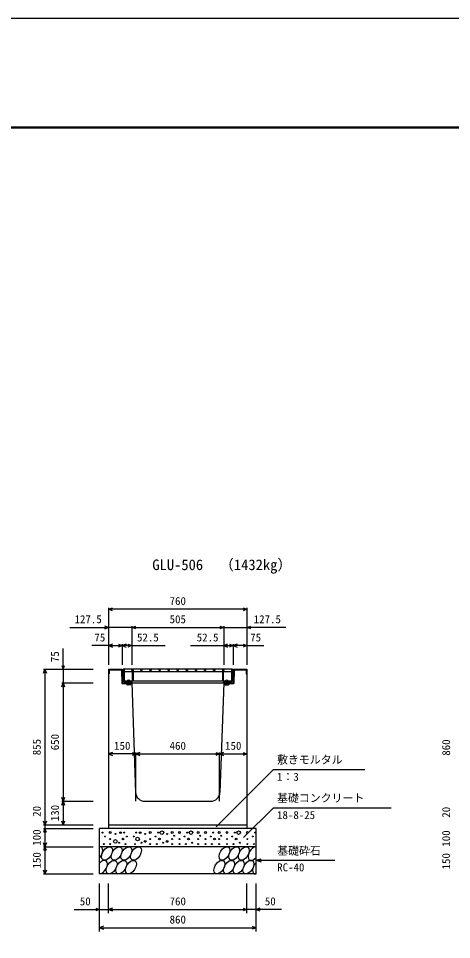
# Model space of a CAD drawing. Units: millimetres, scale not verified. Extents: x -25200 to 25200, y -8910 to 8910.
# Drawn here: x 19280 to 21661, y 3846 to 8910 of the extents above; entities that cross this region are included whole.
import ezdxf
from ezdxf.enums import TextEntityAlignment as Align

# ---------------------------------------------------------------- set-up
doc = ezdxf.new("R2010")
doc.units = ezdxf.units.MM
doc.header["$LTSCALE"] = 30
for name, color, linetype, lineweight in [('0-0_DIM', 7, 'Continuous', 25), ('0-1_Defpoints', 5, 'Continuous', 25), ('0-2_HATCH', 6, 'Continuous', 25), ('0-5_OUTLINE', 3, 'Continuous', 25), ('0-7_TXT', 7, 'Continuous', 25), ('0-8_WAKU', 3, 'Continuous', 25)]:
    doc.layers.add(name, color=color, linetype=linetype, lineweight=lineweight)
doc.styles.add('ＭＳ ゴシック', font='')
doc.styles.get('ＭＳ ゴシック').set_extended_font_data('MS Gothic')

msp = doc.modelspace()

# ---------------------------------------------------------------- linework, layer by layer
at = {"layer": '0-0_DIM'}
for p, q in [((19776.1, 5669.64), (19776.1, 5357.03)), ((20536.1, 5662.14), (19776.1, 5662.14)), ((20536.1, 5669.64), (20536.1, 5357.03)), ((19563.08, 5562.14), (19776.1, 5562.14)), ((19903.6, 5562.14), (19776.1, 5562.14)), ((19903.6, 5569.64), (19903.6, 5357.03)), ((19903.6, 5562.14), (20408.6, 5562.14)), ((20408.6, 5569.64), (20408.6, 5357.03)), ((20408.6, 5562.14), (20536.1, 5562.14)), ((20749.11, 5562.14), (20536.1, 5562.14)), ((19851.1, 5469.64), (19851.1, 5357.03)), ((20461.1, 5469.64), (20461.1, 5357.03)), ((19526.1, 5332.11), (19526.1, 5447.31)), ((19776.1, 5462.14), (19683.78, 5462.14)), ((19776.1, 5462.14), (19851.1, 5462.14)), ((19903.6, 5462.14), (19851.1, 5462.14)), ((19903.6, 5462.14), (20085.91, 5462.14)), ((20226.28, 5462.14), (20408.6, 5462.14)), ((20408.6, 5462.14), (20461.1, 5462.14)), ((20536.1, 5462.14), (20461.1, 5462.14)), ((20536.1, 5462.14), (20628.41, 5462.14)), ((19418.6, 5332.11), (19691.1, 5332.11)), ((19426.1, 5332.11), (19426.1, 4477.11)), ((19526.1, 5332.11), (19526.1, 5257.11)), ((19518.6, 5257.11), (19691.1, 5257.11)), ((19526.1, 5257.11), (19526.1, 4607.11)), ((19926.1, 4866.69), (19776.1, 4866.69)), ((19926.1, 4607.11), (19926.1, 4874.19)), ((19926.1, 4866.69), (20386.1, 4866.69)), ((20386.1, 4607.11), (20386.1, 4874.19)), ((20386.1, 4866.69), (20536.1, 4866.69)), ((20681.67, 4781.35), (20366.79, 4466.47)), ((20681.67, 4781.35), (21184.32, 4781.35)), ((19518.6, 4607.11), (19691.1, 4607.11)), ((19526.1, 4607.11), (19526.1, 4477.11)), ((20681.67, 4570.76), (20518.01, 4407.11)), ((20681.67, 4570.76), (21328.54, 4570.76)), ((19418.6, 4477.11), (19691.1, 4477.11)), ((19418.6, 4457.11), (19691.1, 4457.11)), ((19418.6, 4357.11), (19691.1, 4357.11)), ((19426.1, 4357.11), (19426.1, 4207.11)), ((20586.1, 4282.11), (20615.07, 4289.87)), ((20586.1, 4282.11), (21019.41, 4282.11)), ((20586.1, 4282.11), (20615.07, 4274.34)), ((19418.6, 4207.11), (19691.1, 4207.11)), ((19726.1, 3891.59), (19726.1, 4153.94)), ((19776.1, 3991.59), (19776.1, 4153.94)), ((20536.1, 3991.59), (20536.1, 4153.94)), ((20586.1, 3891.59), (20586.1, 4153.94)), ((19586.21, 4011.59), (19726.1, 4011.59)), ((19726.1, 4011.59), (19776.1, 4011.59)), ((19776.1, 4011.59), (20536.1, 4011.59)), ((20586.1, 4011.59), (20536.1, 4011.59)), ((20725.98, 4011.59), (20586.1, 4011.59)), ((19726.1, 3911.59), (20586.1, 3911.59))]:
    msp.add_line(p, q, dxfattribs=at)
for points in [[(19797.24, 5654.45), (19776.1, 5662.14), (19797.24, 5669.84)], [(20514.95, 5669.84), (20536.1, 5662.14), (20514.95, 5654.45)], [(19754.95, 5554.45), (19776.1, 5562.14), (19754.95, 5569.84)], [(19924.74, 5554.45), (19903.6, 5562.14), (19924.74, 5569.84)], [(20387.45, 5569.84), (20408.6, 5562.14), (20387.45, 5554.45)], [(20557.24, 5554.45), (20536.1, 5562.14), (20557.24, 5569.84)], [(19797.24, 5469.84), (19776.1, 5462.14), (19797.24, 5454.45)], [(19829.95, 5469.84), (19851.1, 5462.14), (19829.95, 5454.45)], [(19872.24, 5469.84), (19851.1, 5462.14), (19872.24, 5454.45)], [(19882.45, 5469.84), (19903.6, 5462.14), (19882.45, 5454.45)], [(20429.74, 5469.84), (20408.6, 5462.14), (20429.74, 5454.45)], [(20439.95, 5469.84), (20461.1, 5462.14), (20439.95, 5454.45)], [(20482.24, 5469.84), (20461.1, 5462.14), (20482.24, 5454.45)], [(20514.95, 5469.84), (20536.1, 5462.14), (20514.95, 5454.45)], [(19418.4, 5310.96), (19426.1, 5332.11), (19433.79, 5310.96)], [(19518.4, 5353.25), (19526.1, 5332.11), (19533.79, 5353.25)], [(19518.4, 5235.96), (19526.1, 5257.11), (19533.79, 5235.96)], [(19797.24, 4874.38), (19776.1, 4866.69), (19797.24, 4858.99)], [(19904.95, 4874.38), (19926.1, 4866.69), (19904.95, 4858.99)], [(19947.24, 4874.38), (19926.1, 4866.69), (19947.24, 4858.99)], [(20364.95, 4874.38), (20386.1, 4866.69), (20364.95, 4858.99)], [(20407.24, 4874.38), (20386.1, 4866.69), (20407.24, 4858.99)], [(20514.95, 4874.38), (20536.1, 4866.69), (20514.95, 4858.99)], [(19533.79, 4628.25), (19526.1, 4607.11), (19518.4, 4628.25)], [(19518.4, 4585.96), (19526.1, 4607.11), (19533.79, 4585.96)], [(19433.79, 4498.25), (19426.1, 4477.11), (19418.4, 4498.25)], [(19433.79, 4435.96), (19426.1, 4457.11), (19418.4, 4435.96)], [(19426.1, 4477.11), (19426.1, 4457.11), (19426.1, 4357.11)], [(19533.79, 4498.25), (19526.1, 4477.11), (19518.4, 4498.25)], [(19433.79, 4378.25), (19426.1, 4357.11), (19418.4, 4378.25)], [(19433.79, 4335.96), (19426.1, 4357.11), (19418.4, 4335.96)], [(19433.79, 4228.25), (19426.1, 4207.11), (19418.4, 4228.25)], [(19704.95, 4019.29), (19726.1, 4011.59), (19704.95, 4003.9)], [(19797.24, 4019.29), (19776.1, 4011.59), (19797.24, 4003.9)], [(20514.95, 4019.29), (20536.1, 4011.59), (20514.95, 4003.9)], [(20607.24, 4019.29), (20586.1, 4011.59), (20607.24, 4003.9)], [(19747.24, 3919.29), (19726.1, 3911.59), (19747.24, 3903.9)], [(20564.95, 3919.29), (20586.1, 3911.59), (20564.95, 3903.9)]]:
    msp.add_lwpolyline(points, dxfattribs=at)
at = {"layer": '0-1_Defpoints'}
msp.add_lwpolyline([(0, -8910), (25200, -8910), (25200, 8910), (0, 8910)], close=True, dxfattribs=at)
at = {"layer": '0-2_HATCH'}
for p, q in [((19779.3, 5328.91), (19779.3, 5307.11)), ((19779.3, 5328.91), (19846.46, 5328.91)), ((19846.46, 5328.91), (19847.96, 5253.91)), ((20456.1, 5332.11), (19856.1, 5332.11)), ((19860.6, 5332.11), (19860.6, 5257.11)), ((19860.6, 5320.11), (19905.6, 5320.11)), ((19905.6, 5332.11), (19905.6, 5269.11)), ((19910.1, 5332.11), (19910.1, 5269.11)), ((19910.1, 5320.11), (20402.1, 5320.11)), ((20402.1, 5332.11), (20402.1, 5269.11)), ((20406.6, 5269.11), (20406.6, 5332.11)), ((20406.6, 5320.11), (20451.6, 5320.11)), ((20451.6, 5332.11), (20451.6, 5257.11)), ((20465.73, 5328.91), (20464.23, 5253.91)), ((20465.73, 5328.91), (20532.9, 5328.91)), ((19776.1, 5307.11), (19779.3, 5307.11)), ((19860.6, 5269.11), (19879.51, 5269.11)), ((19892.68, 5269.11), (20419.51, 5269.11)), ((20432.68, 5269.11), (20451.6, 5269.11)), ((19847.96, 5253.91), (19903.73, 5253.91)), ((19875.89, 5262.11), (19860.6, 5262.11)), ((19860.6, 5257.11), (20451.6, 5257.11)), ((19896.6, 5253.91), (19875.6, 5253.91)), ((19875.6, 5253.91), (19875.6, 5247.91)), ((19877.6, 5246.41), (19875.6, 5247.91)), ((19877.58, 5263.91), (19875.89, 5262.94)), ((19875.89, 5257.76), (19875.89, 5262.94)), ((19876.76, 5257.11), (19875.89, 5257.76)), ((19875.92, 5247.63), (19877.6, 5246.41)), ((19895.44, 5257.11), (19876.76, 5257.11)), ((19894.61, 5264.24), (19877.58, 5264.24)), ((19877.58, 5264.24), (19877.58, 5263.91)), ((19894.61, 5263.91), (19877.58, 5263.91)), ((19894.6, 5246.41), (19877.6, 5246.41)), ((19880.6, 5253.91), (19880.6, 5247.91)), ((19880.99, 5257.76), (19880.99, 5262.94)), ((19891.2, 5257.76), (19891.2, 5262.94)), ((19891.6, 5253.91), (19891.6, 5247.91)), ((19896.27, 5247.63), (19894.6, 5246.41)), ((19894.61, 5264.24), (19894.61, 5263.91)), ((19894.61, 5263.91), (19896.3, 5262.94)), ((19895.44, 5257.11), (19896.3, 5257.76)), ((19896.3, 5257.76), (19896.3, 5262.94)), ((19896.6, 5253.91), (19896.6, 5247.91)), ((20408.47, 5253.91), (20464.23, 5253.91)), ((20415.6, 5253.91), (20415.6, 5247.91)), ((20415.6, 5253.91), (20436.6, 5253.91)), ((20417.58, 5263.91), (20415.89, 5262.94)), ((20415.89, 5257.76), (20415.89, 5262.94)), ((20416.76, 5257.11), (20415.89, 5257.76)), ((20415.92, 5247.63), (20417.6, 5246.41)), ((20416.76, 5257.11), (20435.44, 5257.11)), ((20417.58, 5264.24), (20434.61, 5264.24)), ((20417.58, 5264.24), (20417.58, 5263.91)), ((20417.58, 5263.91), (20434.61, 5263.91)), ((20417.6, 5246.41), (20434.6, 5246.41)), ((20420.6, 5253.91), (20420.6, 5247.91)), ((20420.99, 5257.76), (20420.99, 5262.94)), ((20431.2, 5257.76), (20431.2, 5262.94)), ((20431.6, 5253.91), (20431.6, 5247.91)), ((20434.6, 5246.41), (20436.6, 5247.91)), ((20436.27, 5247.63), (20434.6, 5246.41)), ((20434.61, 5264.24), (20434.61, 5263.91)), ((20434.61, 5263.91), (20436.3, 5262.94)), ((20435.44, 5257.11), (20436.3, 5257.76)), ((20436.3, 5257.76), (20436.3, 5262.94)), ((20436.3, 5262.11), (20451.6, 5262.11)), ((20436.6, 5253.91), (20436.6, 5247.91))]:
    msp.add_line(p, q, dxfattribs=at)
for points in [[(19856.1, 5332.11), (19856.1, 5267.11), (19860.6, 5267.11)], [(19905.6, 5326.11), (19903.1, 5326.11), (19903.1, 5332.11)], [(19959.1, 5332.11), (19959.1, 5326.11), (19953.1, 5326.11), (19953.1, 5332.11)], [(20009.1, 5332.11), (20009.1, 5326.11), (20003.1, 5326.11), (20003.1, 5332.11)], [(20059.1, 5332.11), (20059.1, 5326.11), (20053.1, 5326.11), (20053.1, 5332.11)], [(20109.1, 5332.11), (20109.1, 5326.11), (20103.1, 5326.11), (20103.1, 5332.11)], [(20159.1, 5332.11), (20159.1, 5326.11), (20153.1, 5326.11), (20153.1, 5332.11)], [(20209.1, 5332.11), (20209.1, 5326.11), (20203.1, 5326.11), (20203.1, 5332.11)], [(20259.1, 5332.11), (20259.1, 5326.11), (20253.1, 5326.11), (20253.1, 5332.11)], [(20309.1, 5332.11), (20309.1, 5326.11), (20303.1, 5326.11), (20303.1, 5332.11)], [(20359.1, 5332.11), (20359.1, 5326.11), (20353.1, 5326.11), (20353.1, 5332.11)], [(20409.1, 5332.11), (20409.1, 5326.11), (20406.6, 5326.11)], [(20456.1, 5332.11), (20456.1, 5267.11), (20451.6, 5267.11)], [(20532.9, 5328.91), (20532.9, 5307.11), (20536.1, 5307.11)], [(19904.6, 5257.11), (19904.6, 5262.11), (19896.3, 5262.11)], [(20407.6, 5257.11), (20407.6, 5262.11), (20415.89, 5262.11)]]:
    msp.add_lwpolyline(points, dxfattribs=at)
for centre, radius in [((19742.1, 4434.29), 2.5), ((19756.12, 4413.27), 2.5), ((19784.99, 4435.16), 5), ((19813.03, 4427.28), 2.5), ((19841.07, 4434.29), 5), ((19862.1, 4434.29), 2.5), ((19876.12, 4413.27), 2.5), ((19913.93, 4413.27), 2.5), ((19934.96, 4399.27), 10), ((19927.95, 4434.29), 2.5), ((19948.98, 4434.29), 5), ((19977.02, 4427.28), 2.5), ((20005.06, 4435.16), 5), ((20033.93, 4413.27), 2.5), ((20047.95, 4434.29), 2.5), ((20068.98, 4434.29), 10), ((20097.02, 4427.28), 2.5), ((20125.06, 4435.16), 5), ((20136.4, 4417.59), 2.5), ((20164.9, 4435.16), 5), ((20193.78, 4413.27), 2.5), ((20207.8, 4434.29), 2.5), ((20228.83, 4434.29), 10), ((20268.31, 4435.16), 5), ((20279.65, 4417.59), 2.5), ((20308.16, 4435.16), 5), ((20337.03, 4413.27), 2.5), ((20351.05, 4434.29), 2.5), ((20383.75, 4435.16), 5), ((20395.09, 4417.59), 2.5), ((20426.69, 4435.16), 5), ((20455.56, 4413.27), 2.5), ((20469.58, 4434.29), 2.5), ((20490.61, 4434.29), 10), ((20538.42, 4435.16), 5), ((20568.03, 4413.27), 2.5), ((20582.05, 4434.29), 2.5), ((19749.11, 4371.25), 2.5), ((19784.99, 4399.27), 2.5), ((19784.99, 4371.25), 2.5), ((19813.03, 4386.14), 10), ((19834.06, 4379.13), 2.5), ((19855.09, 4399.27), 5), ((19869.11, 4371.25), 2.5), ((19920.94, 4371.25), 2.5), ((19955.99, 4379.13), 2.5), ((19977.02, 4386.14), 5), ((20005.06, 4399.27), 2.5), ((20005.06, 4371.25), 2.5), ((20040.94, 4371.25), 2.5), ((20054.96, 4399.27), 5), ((20075.99, 4379.13), 2.5), ((20097.02, 4386.14), 5), ((20125.06, 4399.27), 2.5), ((20125.06, 4371.25), 2.5), ((20164.9, 4399.27), 2.5), ((20164.9, 4371.25), 2.5), ((20200.79, 4371.25), 2.5), ((20214.81, 4399.27), 5), ((20235.84, 4379.13), 2.5), ((20268.31, 4399.27), 2.5), ((20268.31, 4371.25), 2.5), ((20308.16, 4399.27), 2.5), ((20308.16, 4371.25), 2.5), ((20344.04, 4371.25), 2.5), ((20358.06, 4399.27), 5), ((20383.75, 4399.27), 2.5), ((20383.75, 4371.25), 2.5), ((20426.69, 4399.27), 2.5), ((20426.69, 4371.25), 2.5), ((20462.57, 4371.25), 2.5), ((20476.59, 4399.27), 5), ((20497.62, 4379.13), 2.5), ((20538.42, 4399.27), 2.5), ((20538.42, 4371.25), 2.5), ((20575.04, 4371.25), 2.5)]:
    msp.add_circle(centre, radius, dxfattribs=at)
for centre, radius, start, end in [((19886.1, 5264.24), 8.19, 0.00005, 180), ((20426.1, 5264.24), 8.19, 0, 179.99995), ((19878.1, 5250.53), 3.62, 226.39563, 313.60437), ((19878.44, 5258.24), 5.35, 61.49911, 118.50157), ((19878.44, 5262.45), 5.35, 241.49316, 298.50168), ((19886.1, 5262.53), 15.62, 249.39075, 290.60925), ((19886.1, 5243.17), 20.42, 75.52626, 104.47362), ((19886.1, 5277.52), 20.42, 255.52638, 284.47379), ((19893.75, 5258.24), 5.35, 61.5, 118.50011), ((19893.75, 5262.45), 5.35, 241.49831, 298.50769), ((19894.1, 5250.53), 3.62, 226.39563, 313.60437), ((20418.1, 5250.53), 3.62, 226.39563, 313.60437), ((20418.44, 5258.24), 5.35, 61.49989, 118.5), ((20418.44, 5262.45), 5.35, 241.49231, 298.50169), ((20426.1, 5262.53), 15.62, 249.39075, 290.60925), ((20426.1, 5243.17), 20.42, 75.52638, 104.47374), ((20426.1, 5277.52), 20.42, 255.52621, 284.47362), ((20433.75, 5258.24), 5.35, 61.49843, 118.50089), ((20433.75, 5262.45), 5.35, 241.49832, 298.50684), ((20434.1, 5250.53), 3.62, 226.39563, 313.60437)]:
    msp.add_arc(centre, radius, start, end, dxfattribs=at)
for centre, start_param, end_param in [((19713.73, 4319.59), 4.385593, 6.6745444), ((20572.24, 4319.59), 0.3357715, 4.4411806), ((19739.05, 4244.6), 3.5111464, 7.548991), ((20597.56, 4244.6), 1.2110787, 3.5658734)]:
    msp.add_ellipse(centre, major_axis=(21.81, 35.31), ratio=0.5792, start_param=start_param, end_param=end_param, dxfattribs=at)
for centre in [(19766.94, 4319.59), (19820.15, 4319.59), (19873.36, 4319.59), (19926.57, 4319.59), (20412.61, 4319.59), (20465.82, 4319.59), (20519.03, 4319.59), (19792.26, 4244.6), (19845.47, 4244.6), (19898.68, 4244.6), (20384.72, 4244.6), (20437.93, 4244.6), (20491.14, 4244.6), (20544.35, 4244.6)]:
    msp.add_ellipse(centre, major_axis=(21.81, 35.31), ratio=0.5792, dxfattribs=at)
at = {"layer": '0-5_OUTLINE'}
for p, q in [((19776.1, 5332.11), (19776.1, 4457.11)), ((19776.1, 5332.11), (19849.6, 5332.11)), ((19849.6, 5332.11), (19851.1, 5257.11)), ((20462.6, 5332.11), (20461.1, 5257.11)), ((20408.6, 5257.11), (20387.77, 4655.38)), ((20408.6, 5257.11), (20461.1, 5257.11)), ((19974.4, 4607.11), (20337.8, 4607.11)), ((20586.1, 4457.11), (19726.1, 4457.11)), ((19776.1, 4477.11), (20536.1, 4477.11)), ((20586.1, 4207.11), (20586.1, 4457.11)), ((20586.1, 4357.11), (19726.1, 4357.11))]:
    msp.add_line(p, q, dxfattribs=at)
for points in [[(20462.6, 5332.11), (20536.1, 5332.11), (20536.1, 4457.11)], [(19851.1, 5257.11), (19903.6, 5257.11), (19924.43, 4655.38)], [(20586.1, 4207.11), (19726.1, 4207.11), (19726.1, 4457.11)]]:
    msp.add_lwpolyline(points, dxfattribs=at)
for centre, start, end in [((19974.4, 4657.11), 181.98252, 270), ((20337.8, 4657.11), 270, 358.01748)]:
    msp.add_arc(centre, 50, start, end, dxfattribs=at)
at = {"layer": '0-8_WAKU', "lineweight": 50}
msp.add_lwpolyline([(600, -8310), (24600, -8310), (24600, 8310), (600, 8310)], close=True, dxfattribs=at)

# ---------------------------------------------------------------- texts
at = {"layer": '0-0_DIM', "style": 'ＭＳ ゴシック'}
for s, p in [('760', (20111.1, 5672.14)), ('127.5', (19588.65, 5572.14)), ('505', (20111.1, 5572.14)), ('127.5', (20573.54, 5572.14)), ('75', (19697.78, 5472.14)), ('52.5', (19931.92, 5472.14)), ('52.5', (20260.28, 5472.14)), ('75', (20554.42, 5472.14)), ('150', (19806.1, 4876.69)), ('460', (20111.1, 4876.69)), ('150', (20416.1, 4876.69)), ('敷きモルタル', (20701.67, 4800.08)), ('1：3', (20701.67, 4706.27)), ('基礎コンクリート', (20701.67, 4589.5)), ('18-8-25', (20701.67, 4495.68)), ('基礎砕石', (20702.42, 4299.28)), ('RC-40', (20702.42, 4208.59)), ('50', (19617.6, 4021.59)), ('760', (20111.1, 4021.59)), ('50', (20634.59, 4021.59)), ('860', (20111.1, 3921.59))]:
    msp.add_text(s, height=43.99, dxfattribs=at).set_placement(p, align=Align.BOTTOM_LEFT)
for s, p in [('75', (19516.1, 5371.34)), ('650', (19516.1, 4887.11)), ('855', (19416.1, 4859.61)), ('860', (21666.1, 4857.11)), ('20', (19416.1, 4521.42)), ('130', (19516.1, 4497.11)), ('20', (21666.1, 4516.42)), ('100', (19416.1, 4362.11)), ('100', (21666.1, 4357.11)), ('150', (19416.1, 4237.11)), ('150', (21666.1, 4232.11))]:
    msp.add_text(s, height=43.99, rotation=90, dxfattribs=at).set_placement(p, align=Align.BOTTOM_LEFT)
at = {"layer": '0-7_TXT', "style": 'ＭＳ ゴシック'}
for s, p in [('GLU-506', (20016.1, 5859.83)), ('（1432kg）', (20384.47, 5859.83))]:
    msp.add_text(s, height=58.65, dxfattribs=at).set_placement(p, align=Align.BOTTOM_LEFT)

doc.saveas('drawing.dxf')
